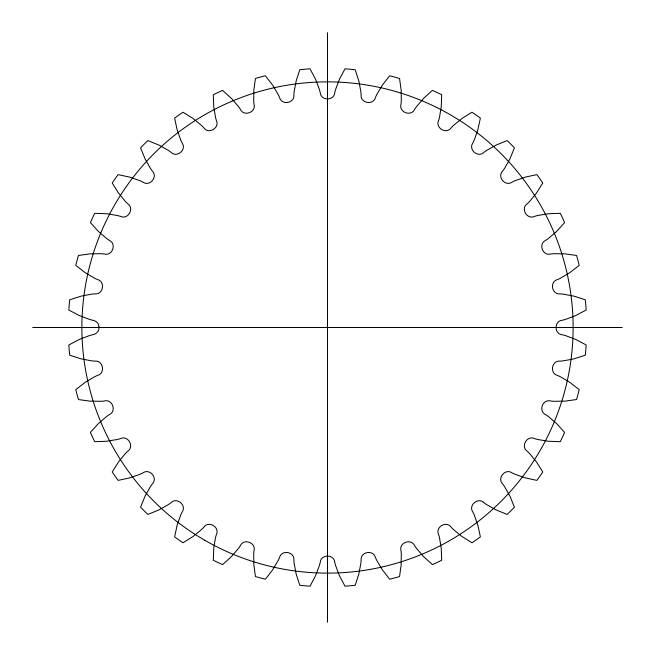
<?xml version="1.0" encoding="UTF-8"?>
<svg xmlns="http://www.w3.org/2000/svg" width="655" height="655" viewBox="0 0 655 655"><rect width="100%" height="100%" fill="white"/><g stroke="black" fill="none" stroke-linecap="round" stroke-linejoin="round"><path stroke-width="0.98" d="M32.75 327.5L622.25 327.5M327.5 32.75L327.5 622.25M98.93 326.927C99.609 330.865 96.383 334.271 92.625 334.787A54.652 54.652 0 0 0 89.481 335.597L79.599 339.306L68.816 344.98A259.274 259.274 0 0 0 69.717 355.206L80.917 358.825L91.692 360.856A54.652 54.652 0 0 0 94.926 361.11C103.277 360.217 105.602 373.44 97.456 375.462A54.652 54.652 0 0 0 94.5 376.813L85.412 382.176L75.784 389.627A259.274 259.274 0 0 0 78.444 399.55L90.103 401.163L101.058 401.294A54.652 54.652 0 0 0 104.301 400.991C112.365 398.658 116.958 411.274 109.279 414.68A54.652 54.652 0 0 0 106.601 416.523L98.586 423.376L90.398 432.398A259.274 259.274 0 0 0 94.738 441.707L106.503 441.265L117.319 439.497A54.652 54.652 0 0 0 120.446 438.629C127.987 434.936 134.701 446.563 127.733 451.246A54.652 54.652 0 0 0 125.416 453.53L118.711 461.677L112.218 471.977A259.274 259.274 0 0 0 118.105 480.385L129.616 477.913L139.957 474.294A54.652 54.652 0 0 0 142.888 472.894C149.676 467.948 158.305 478.232 152.255 484.053A54.652 54.652 0 0 0 150.372 486.706L145.181 495.892L140.571 507.167A259.274 259.274 0 0 0 147.833 514.429L158.739 509.991L168.294 504.628A54.652 54.652 0 0 0 170.947 502.745C176.768 496.695 187.052 505.324 182.106 512.112A54.652 54.652 0 0 0 180.706 515.043L177.194 524.991L174.615 536.895A259.274 259.274 0 0 0 183.023 542.782L192.996 536.527L201.47 529.584A54.652 54.652 0 0 0 203.754 527.267C208.437 520.299 220.064 527.013 216.371 534.554A54.652 54.652 0 0 0 215.503 537.681L213.767 548.096L213.293 560.262A259.274 259.274 0 0 0 222.602 564.602L231.338 556.709L238.477 548.399A54.652 54.652 0 0 0 240.319 545.721C243.726 538.042 256.342 542.635 254.009 550.699A54.652 54.652 0 0 0 253.706 553.942L253.804 564.487L255.45 576.556A259.274 259.274 0 0 0 265.373 579.216L272.595 569.924L278.187 560.5A54.652 54.652 0 0 0 279.538 557.544C281.56 549.389 294.783 551.723 293.89 560.074A54.652 54.652 0 0 0 294.144 563.308L296.076 573.69L299.793 585.283A259.274 259.274 0 0 0 310.02 586.184L315.53 575.77L319.403 565.519A54.652 54.652 0 0 0 320.213 562.375C320.786 553.999 334.214 553.999 334.787 562.375A54.652 54.652 0 0 0 335.597 565.519L339.306 575.401L344.98 586.184A259.274 259.274 0 0 0 355.206 585.283L358.825 574.083L360.856 563.308A54.652 54.652 0 0 0 361.11 560.074C360.217 551.723 373.44 549.389 375.462 557.544A54.652 54.652 0 0 0 376.813 560.5L382.176 569.588L389.627 579.216A259.274 259.274 0 0 0 399.55 576.556L401.163 564.897L401.294 553.942A54.652 54.652 0 0 0 400.991 550.699C398.658 542.635 411.274 538.042 414.68 545.721A54.652 54.652 0 0 0 416.523 548.399L423.376 556.414L432.398 564.602A259.274 259.274 0 0 0 441.707 560.262L441.265 548.497L439.497 537.681A54.652 54.652 0 0 0 438.629 534.554C434.936 527.013 446.563 520.299 451.246 527.267A54.652 54.652 0 0 0 453.53 529.584L461.677 536.289L471.977 542.782A259.274 259.274 0 0 0 480.385 536.895L477.913 525.384L474.294 515.043A54.652 54.652 0 0 0 472.894 512.112C467.948 505.324 478.232 496.695 484.053 502.745A54.652 54.652 0 0 0 486.706 504.628L495.892 509.819L507.167 514.429A259.274 259.274 0 0 0 514.429 507.167L509.991 496.261L504.628 486.706A54.652 54.652 0 0 0 502.745 484.053C496.695 478.232 505.324 467.948 512.112 472.894A54.652 54.652 0 0 0 515.043 474.294L524.991 477.806L536.895 480.385A259.274 259.274 0 0 0 542.782 471.977L536.527 462.004L529.584 453.53A54.652 54.652 0 0 0 527.267 451.246C520.299 446.563 527.013 434.936 534.554 438.629A54.652 54.652 0 0 0 537.681 439.497L548.096 441.233L560.262 441.707A259.274 259.274 0 0 0 564.602 432.398L556.709 423.662L548.399 416.523A54.652 54.652 0 0 0 545.721 414.68C538.042 411.274 542.635 398.658 550.699 400.991A54.652 54.652 0 0 0 553.942 401.294L564.487 401.196L576.556 399.55A259.274 259.274 0 0 0 579.216 389.627L569.924 382.405L560.5 376.813A54.652 54.652 0 0 0 557.544 375.462C549.389 373.44 551.723 360.217 560.074 361.11A54.652 54.652 0 0 0 563.308 360.856L573.69 358.924L585.283 355.206A259.274 259.274 0 0 0 586.184 344.98L575.77 339.47L565.519 335.597A54.652 54.652 0 0 0 562.375 334.787C553.999 334.214 553.999 320.786 562.375 320.213A54.652 54.652 0 0 0 565.519 319.403L575.401 315.694L586.184 310.02A259.274 259.274 0 0 0 585.283 299.793L574.083 296.175L563.308 294.144A54.652 54.652 0 0 0 560.074 293.89C551.723 294.783 549.389 281.56 557.544 279.538A54.652 54.652 0 0 0 560.5 278.187L569.588 272.824L579.216 265.373A259.274 259.274 0 0 0 576.556 255.45L564.897 253.837L553.942 253.706A54.652 54.652 0 0 0 550.699 254.009C542.635 256.342 538.042 243.726 545.721 240.319A54.652 54.652 0 0 0 548.399 238.477L556.414 231.624L564.602 222.602A259.274 259.274 0 0 0 560.262 213.293L548.497 213.735L537.681 215.503A54.652 54.652 0 0 0 534.554 216.371C527.013 220.064 520.299 208.437 527.267 203.754A54.652 54.652 0 0 0 529.584 201.47L536.289 193.323L542.782 183.023A259.274 259.274 0 0 0 536.895 174.615L525.384 177.087L515.043 180.706A54.652 54.652 0 0 0 512.112 182.106C505.324 187.052 496.695 176.768 502.745 170.947A54.652 54.652 0 0 0 504.628 168.294L509.819 159.108L514.429 147.833A259.274 259.274 0 0 0 507.167 140.571L496.261 145.009L486.706 150.372A54.652 54.652 0 0 0 484.053 152.255C478.232 158.305 467.948 149.676 472.894 142.888A54.652 54.652 0 0 0 474.294 139.957L477.806 130.009L480.385 118.105A259.274 259.274 0 0 0 471.977 112.218L462.004 118.473L453.53 125.416A54.652 54.652 0 0 0 451.246 127.733C446.563 134.701 434.936 127.987 438.629 120.446A54.652 54.652 0 0 0 439.497 117.319L441.233 106.904L441.707 94.738A259.274 259.274 0 0 0 432.398 90.398L423.662 98.291L416.523 106.601A54.652 54.652 0 0 0 414.68 109.279C411.274 116.958 398.658 112.365 400.991 104.301A54.652 54.652 0 0 0 401.294 101.058L401.196 90.513L399.55 78.444A259.274 259.274 0 0 0 389.627 75.784L382.405 85.076L376.813 94.5A54.652 54.652 0 0 0 375.462 97.456C373.44 105.611 360.217 103.277 361.11 94.926A54.652 54.652 0 0 0 360.856 91.692L358.924 81.31L355.206 69.717A259.274 259.274 0 0 0 344.98 68.816L339.47 79.23L335.597 89.481A54.652 54.652 0 0 0 334.787 92.625C334.214 101.001 320.786 101.001 320.213 92.625A54.652 54.652 0 0 0 319.403 89.481L315.694 79.599L310.02 68.816A259.274 259.274 0 0 0 299.793 69.717L296.175 80.917L294.144 91.692A54.652 54.652 0 0 0 293.89 94.926C294.783 103.277 281.56 105.611 279.538 97.456A54.652 54.652 0 0 0 278.187 94.5L272.824 85.412L265.373 75.784A259.274 259.274 0 0 0 255.45 78.444L253.837 90.103L253.706 101.058A54.652 54.652 0 0 0 254.009 104.301C256.342 112.365 243.726 116.958 240.319 109.279A54.652 54.652 0 0 0 238.477 106.601L231.624 98.586L222.602 90.398A259.274 259.274 0 0 0 213.293 94.738L213.735 106.503L215.503 117.319A54.652 54.652 0 0 0 216.371 120.446C220.064 127.987 208.437 134.701 203.754 127.733A54.652 54.652 0 0 0 201.47 125.416L193.323 118.711L183.023 112.218A259.274 259.274 0 0 0 174.615 118.105L177.087 129.616L180.706 139.957A54.652 54.652 0 0 0 182.106 142.888C187.052 149.676 176.768 158.305 170.947 152.255A54.652 54.652 0 0 0 168.294 150.372L159.108 145.181L147.833 140.571A259.274 259.274 0 0 0 140.571 147.833L145.009 158.739L150.372 168.294A54.652 54.652 0 0 0 152.255 170.947C158.305 176.768 149.676 187.052 142.888 182.106A54.652 54.652 0 0 0 139.957 180.706L130.009 177.194L118.105 174.615A259.274 259.274 0 0 0 112.218 183.023L118.473 192.996L125.416 201.47A54.652 54.652 0 0 0 127.733 203.754C134.701 208.437 127.987 220.064 120.446 216.371A54.652 54.652 0 0 0 117.319 215.503L106.904 213.767L94.738 213.293A259.274 259.274 0 0 0 90.398 222.602L98.291 231.338L106.601 238.477A54.652 54.652 0 0 0 109.279 240.319C116.958 243.726 112.365 256.342 104.301 254.009A54.652 54.652 0 0 0 101.058 253.706L90.513 253.804L78.444 255.45A259.274 259.274 0 0 0 75.784 265.373L85.076 272.595L94.5 278.187A54.652 54.652 0 0 0 97.456 279.538C105.611 281.56 103.277 294.783 94.926 293.89A54.652 54.652 0 0 0 91.692 294.144L81.31 296.076L69.717 299.793A259.274 259.274 0 0 0 68.816 310.02L79.23 315.53L89.481 319.403A54.652 54.652 0 0 0 92.625 320.213C95.884 320.745 99.142 323.365 98.93 326.927M204.688 540.219A245.625 245.625 0 0 0 573.125 327.5A245.625 245.625 0 0 0 204.688 114.781A245.625 245.625 0 0 0 204.688 540.219"/></g></svg>
